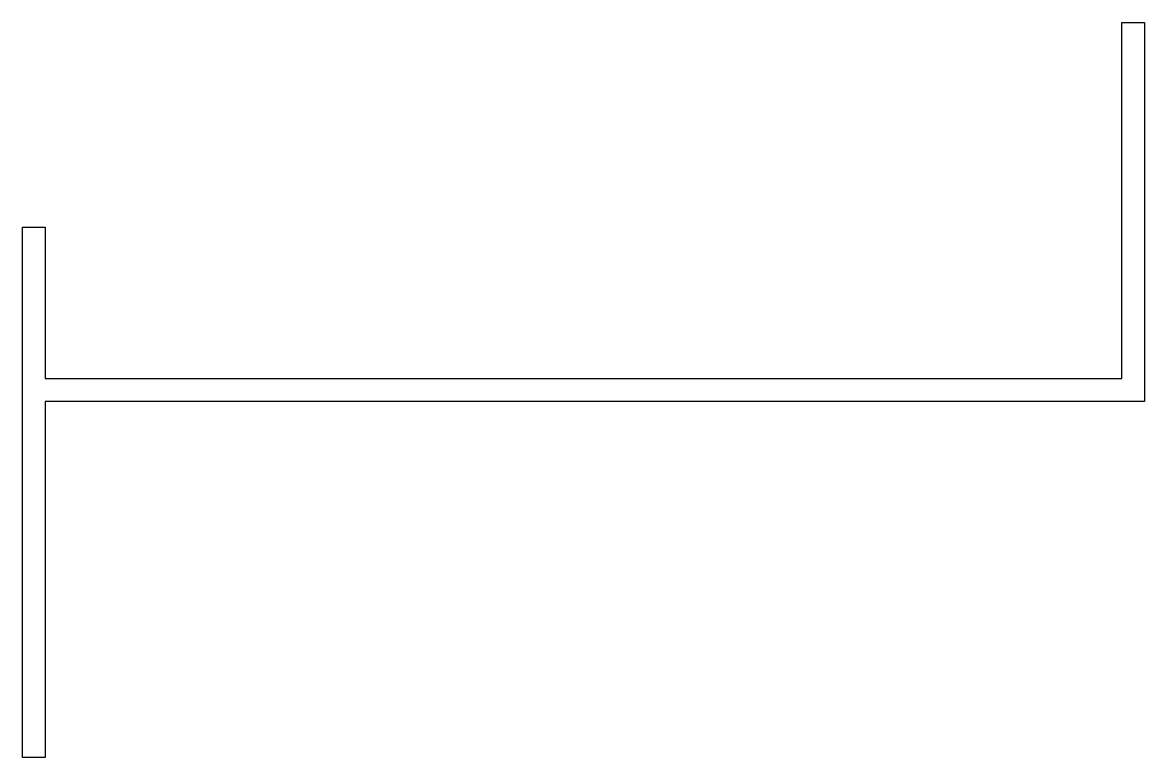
# Model space of a CAD drawing. Extents: x 338 to 412, y 190 to 238.5.
import ezdxf

# ---------------------------------------------------------------- set-up
doc = ezdxf.new("R2010")
doc.units = 0
doc.layers.add('ANA', color=220, linetype='CONTINUOUS')

msp = doc.modelspace()

# ---------------------------------------------------------------- linework, layer by layer
at = {"layer": 'ANA', "color": 0}
msp.add_lwpolyline([(339.473, 190.036), (337.973, 190.036), (337.973, 225.036), (339.473, 225.036), (339.473, 215.036), (410.473, 215.036), (410.473, 238.536), (411.973, 238.536), (411.973, 213.536), (339.473, 213.536)], close=True, dxfattribs=at)

doc.saveas('drawing.dxf')
